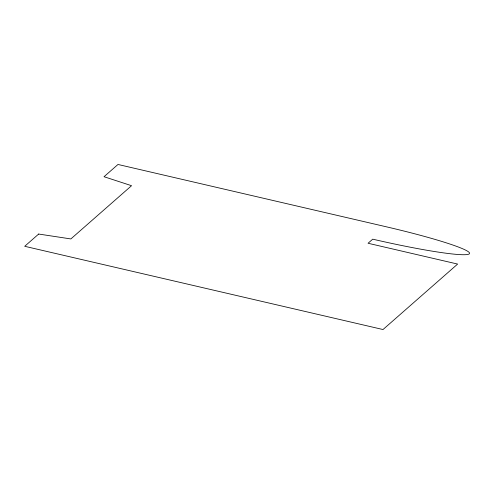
<?xml version="1.0" encoding="UTF-8"?>
<svg xmlns="http://www.w3.org/2000/svg" width="494" height="494" viewBox="0 0 494 494"><rect width="100%" height="100%" fill="white"/><g stroke="black" fill="none" stroke-linecap="round" stroke-linejoin="round"><path stroke-width="0.74" d="M38.668 234.045L24.7 246.296L383.004 329.535L457.635 264.068L368.061 243.258L372.729 239.17A92.125 7.546 12.8 0 0 469.3 253.842A92.125 7.546 12.8 0 0 386.722 226.894L117.992 164.465L104.024 176.716L131.552 185.701L70.858 238.935L38.668 234.045"/></g></svg>
